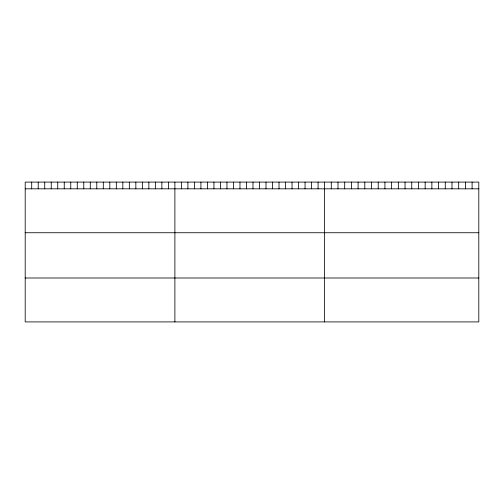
<?xml version="1.0" encoding="UTF-8"?>
<svg xmlns="http://www.w3.org/2000/svg" width="504" height="504" viewBox="0 0 504 504"><rect width="100%" height="100%" fill="white"/><g stroke="black" fill="none" stroke-linecap="round" stroke-linejoin="round"><path stroke-width="0.76" d="M478.8 188.824L478.8 321.911L25.2 321.911L25.2 182.089L478.8 182.089L478.8 188.824L25.2 188.824M25.2 232.741L478.8 232.741M25.2 277.994L478.8 277.994M472.097 182.089L472.097 188.824M465.387 182.089L465.387 188.824M458.684 182.089L458.684 188.824M451.981 182.089L451.981 188.824M445.271 182.089L445.271 188.824M438.568 182.089L438.568 188.824M431.865 182.089L431.865 188.824M425.156 182.089L425.156 188.824M418.452 182.089L418.452 188.824M411.749 182.089L411.749 188.824M405.04 182.089L405.04 188.824M398.336 182.089L398.336 188.824M391.627 182.089L391.627 188.824M384.924 182.089L384.924 188.824M378.221 182.089L378.221 188.824M371.511 182.089L371.511 188.824M364.808 182.089L364.808 188.824M358.105 182.089L358.105 188.824M351.395 182.089L351.395 188.824M344.692 182.089L344.692 188.824M337.989 182.089L337.989 188.824M331.279 182.089L331.279 188.824M324.576 182.089L324.576 321.911M318.068 182.089L318.068 188.824M311.56 182.089L311.56 188.824M305.052 182.089L305.052 188.824M298.544 182.089L298.544 188.824M292.036 182.089L292.036 188.824M285.529 182.089L285.529 188.824M279.021 182.089L279.021 188.824M272.513 182.089L272.513 188.824M266.005 182.089L266.005 188.824M259.497 182.089L259.497 188.824M252.989 182.089L252.989 188.824M246.475 182.089L246.475 188.824M239.967 182.089L239.967 188.824M233.459 182.089L233.459 188.824M226.951 182.089L226.951 188.824M220.443 182.089L220.443 188.824M213.935 182.089L213.935 188.824M207.428 182.089L207.428 188.824M200.92 182.089L200.92 188.824M194.412 182.089L194.412 188.824M187.904 182.089L187.904 188.824M181.396 182.089L181.396 188.824M174.888 182.089L174.888 321.911M168.38 182.089L168.38 188.824M161.872 182.089L161.872 188.824M155.364 182.089L155.364 188.824M148.856 182.089L148.856 188.824M142.349 182.089L142.349 188.824M135.841 182.089L135.841 188.824M129.333 182.089L129.333 188.824M122.825 182.089L122.825 188.824M116.317 182.089L116.317 188.824M109.809 182.089L109.809 188.824M103.301 182.089L103.301 188.824M96.787 182.089L96.787 188.824M90.279 182.089L90.279 188.824M83.771 182.089L83.771 188.824M77.263 182.089L77.263 188.824M70.755 182.089L70.755 188.824M64.247 182.089L64.247 188.824M57.74 182.089L57.74 188.824M51.232 182.089L51.232 188.824M44.724 182.089L44.724 188.824M38.216 182.089L38.216 188.824M31.708 182.089L31.708 188.824"/></g></svg>
